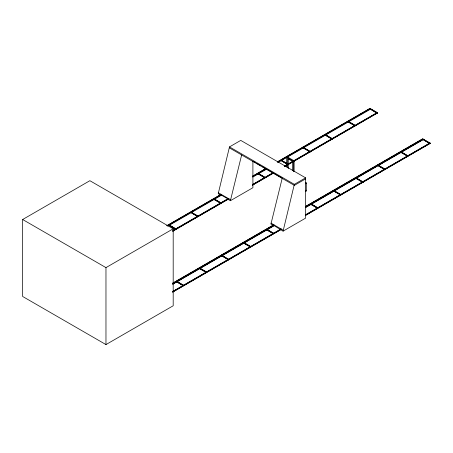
<?xml version="1.0" encoding="UTF-8"?>
<svg xmlns="http://www.w3.org/2000/svg" width="453" height="453" viewBox="0 0 453 453"><rect width="100%" height="100%" fill="white"/><g stroke="black" fill="none" stroke-linecap="round" stroke-linejoin="round"><path stroke-width="0.68" d="M252.904 161.081L252.904 187.723L230.39 200.724L228.589 199.682L228.589 199.292L220.028 194.354L220.028 194.745L218.227 193.703L229.49 146.902L240.747 140.402L305.599 177.842L305.599 218.142L283.08 231.143L272.723 224.773L272.723 225.164L270.922 224.127L282.179 178.363M230.39 200.724L241.647 154.96M283.08 231.143L294.342 184.343L229.49 146.902M22.65 219.512L89.875 180.702L173.193 228.805L173.193 305.769L105.968 344.58L22.65 296.477L22.65 219.512L105.968 267.615L173.193 228.805M166.863 225.702L220.577 194.688M252.383 176.325L265.775 168.595M277.338 161.919L369.999 108.42L377.655 112.837L284.994 166.415M166.863 225.775L221.189 194.416M252.383 176.404L265.775 168.675M277.338 161.998L369.999 108.493L370.384 109.235M167.316 225.956L221.568 194.637M252.768 176.625L266.222 168.856M277.717 162.219L370.452 108.68L370.452 109.196L278.329 162.31M286.687 167.044L286.687 157.299L287.361 156.908L294.116 160.809L294.116 171.251M167.853 226.087L221.636 195.118M252.768 177.066L266.834 169.026M172.853 230.56L228.391 198.493M252.287 184.699L272.978 172.757M284.541 166.081L377.207 112.576L377.207 113.097M175.441 229.144L175.826 228.924L175.826 229.365M214.11 199.462L214.173 198.901L220.928 202.802L220.928 203.323L213.725 199.241L220.866 203.363L220.866 202.921L220.481 203.063M264.614 177.661L257.859 173.68L264.614 177.661L264.999 177.44L258.244 173.539L258.244 173.98M309.654 151.659L310.033 151.438L310.033 151.88M325.413 135.198L325.413 134.683L332.168 138.578L332.168 139.099L324.965 134.937L332.106 139.139L332.106 138.697L331.721 138.839M376.754 112.916L369.999 108.941L376.754 112.916L377.139 112.695L377.139 113.137M172.921 230.679L228.459 198.612M252.355 184.818L273.046 172.87M284.609 166.194L377.275 112.695L377.655 112.916M286.687 157.299L293.442 161.2L294.116 160.809M172.695 231.172L228.844 198.754M252.287 185.22L273.431 173.012M284.994 166.336L377.655 112.837M172.695 231.251L228.844 198.833M252.355 185.26L273.431 173.091M294.342 184.343L305.599 177.842M305.599 178.884L294.342 185.385L229.49 147.938M305.599 182.78L306.273 182.395L306.273 191.234L305.599 191.625M305.599 183.822L306.273 183.431M305.599 190.583L306.273 190.192M172.695 283.176L273.878 224.756M305.684 206.392L422.694 138.839L430.35 143.261L305.43 215.458M172.695 283.255L273.878 224.835M305.684 206.472L422.694 138.918L423.079 139.66M172.536 283.788L273.72 225.368M305.458 207.044L423.142 139.099L423.142 139.62L305.526 207.525M183.103 285.566L176.347 281.59L176.727 281.443L183.482 285.345M199.314 268.408L206.07 272.304L199.314 268.329L199.694 268.187L206.449 272.083L206.449 272.525M221.381 255.668L221.766 255.447L228.522 259.343M243.448 242.927L243.833 242.7L250.588 246.602L250.588 247.044L243.448 242.927L250.656 247.004L250.656 246.489L243.901 242.587L243.833 243.148M266.415 229.665L266.8 229.445L273.555 233.34L273.555 233.782L266.415 229.665L273.623 233.748L273.623 233.227L266.868 229.326L266.868 229.847M310.554 204.184L310.934 203.963L317.689 207.859L317.689 208.301L310.554 204.184L317.757 208.267L317.757 207.746L311.001 203.844L310.934 204.405M340.73 195.005L333.521 190.843L333.906 190.702L340.662 194.603M355.588 178.182L355.973 177.961L362.728 181.857L362.728 182.304M377.655 165.441L378.04 165.22L384.795 169.116L384.795 169.564L377.655 165.441L384.863 169.524L384.863 169.003L378.108 165.102L378.04 165.662M407.83 156.262L400.628 152.1L401.007 151.959L407.762 155.86M422.694 139.439L423.079 139.218L429.835 143.12L429.835 143.561L422.694 139.36L429.965 143.561L429.965 143.12L430.35 143.341M173.074 283.918L274.263 225.498M305.458 207.485L423.079 139.581M172.536 284.308L274.331 225.537M172.593 291.551L281.087 228.918M305.588 214.773L429.897 143.001L429.897 143.522M172.661 291.67L281.154 229.037M305.656 214.886L429.965 143.12M172.593 292.072L281.087 229.439M305.43 215.385L430.35 143.261M172.661 292.111L281.154 229.478M370.384 108.794L377.139 112.695M355.141 125.317L348.385 121.421L348.317 121.976M348.317 121.534L355.073 125.436L354.688 125.657L347.932 121.755L355.073 125.877M400.628 152.18L407.762 156.302L407.83 155.741L401.075 151.84L401.075 152.361M332.106 138.697L325.35 134.796L325.35 135.237M310.169 151.438L310.554 151.659L302.898 147.163L303.278 147.978M355.973 177.882L355.588 177.582L363.244 182.083L362.864 181.857L362.864 182.304L355.141 177.842L362.796 182.338L362.796 181.744M303.278 147.536L310.033 151.438M310.169 151.88L302.445 147.423L310.101 151.919L310.101 151.319M302.83 148.159L302.898 147.678M286.908 163.414L281.279 160.164L281.211 160.719M333.974 190.583L340.73 194.484L340.662 195.045M281.211 160.277L286.84 163.527M287.021 163.997L280.832 160.419L287.021 164.077M333.521 190.923L340.277 194.745M253.595 161.596L255.43 162.655M256.653 163.363L260.939 165.838M262.162 166.545L282.349 178.199M258.312 173.42L265.067 177.321M218.227 192.661L230.39 199.682M270.922 223.086L283.08 230.107M214.11 199.02L220.866 202.921M197.961 216.585L190.758 212.423L197.893 216.625L197.961 216.064L191.206 212.163L191.206 212.684M175.962 228.924L176.347 229.144L168.686 224.643L169.071 225.464M221.766 255.367L221.381 255.067L229.037 259.563L228.652 259.343L228.652 259.784L220.928 255.328L228.589 259.824L228.589 259.229M169.071 225.022L175.826 228.924M175.962 229.365L168.239 224.903L175.894 229.405L175.894 228.805M168.624 225.645L168.686 225.164M183.55 285.231L176.795 281.33L176.795 281.851M176.347 281.664L183.482 285.786M401.007 151.959L401.007 152.401M362.411 182.117L362.411 182.559L362.343 182.004M356.041 177.842L355.973 178.403M355.588 178.103L355.588 178.624L355.52 178.142M309.722 151.698L309.722 152.14L309.654 151.579M303.346 147.423L303.346 147.938M293.442 161.2L293.442 171.642M292.542 170.424L292.542 161.37L287.587 158.51L287.587 167.565M288.261 158.12L288.261 168.567M288.034 164.06L288.034 164.581M287.966 164.179L287.966 164.62M287.361 156.908L287.361 157.599M266.8 229.445L266.8 229.886M228.204 259.603L228.204 260.045L228.136 259.49M221.834 255.328L221.766 255.888M221.381 255.588L221.381 256.109L221.313 255.628M206.517 272.485L206.517 271.97L199.762 268.068L199.762 268.589M199.694 268.187L199.694 268.629M197.514 216.324L197.893 216.183L191.138 212.281L191.138 212.723M176.727 281.443L176.727 281.885M175.509 229.184L175.509 229.626L175.441 229.065M169.139 224.903L169.139 225.424M105.968 267.615L105.968 344.58"/></g></svg>
